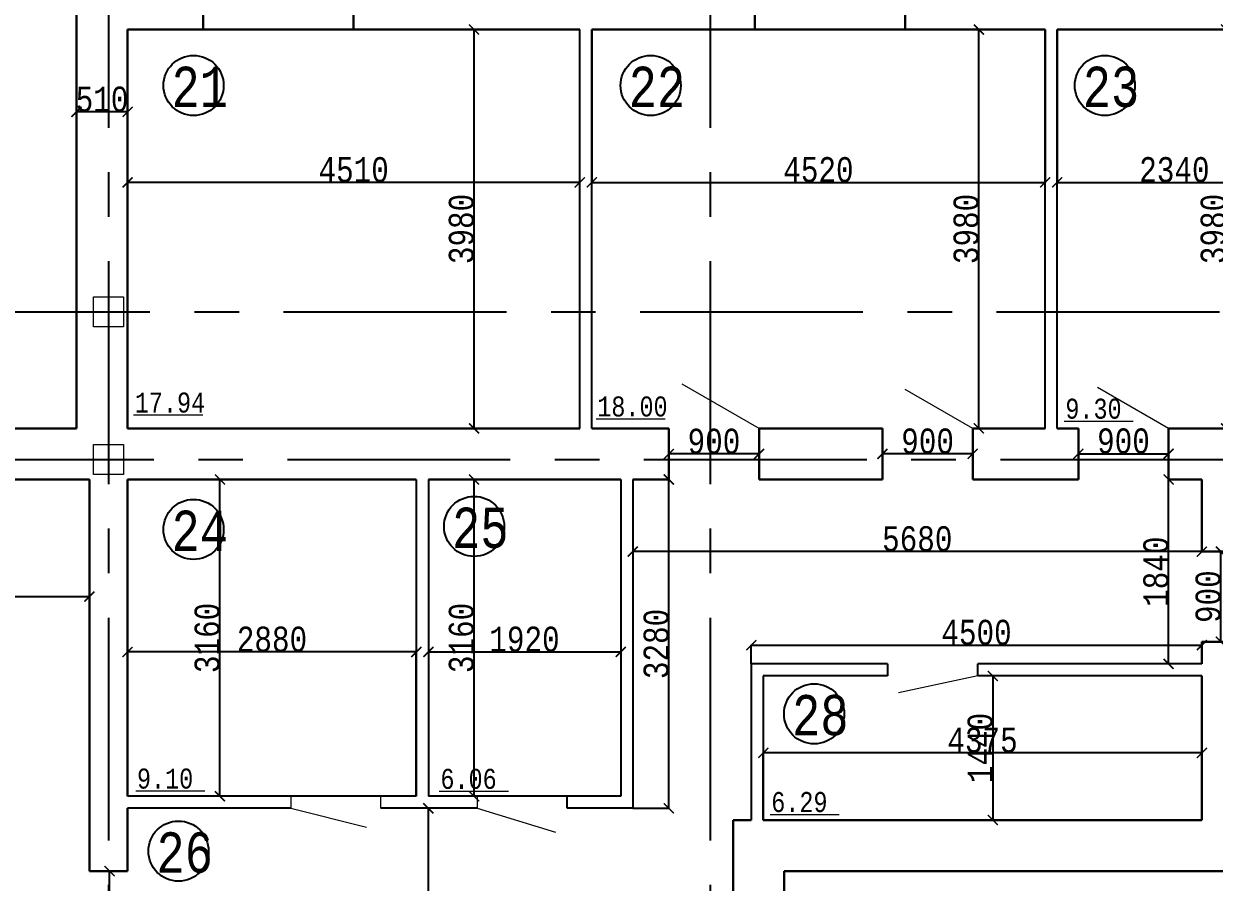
# Model space of a CAD drawing. Header units: millimetres. Extents: x -689206 to 4969298, y -1019800 to 703299.
# Drawn here: x 309527 to 321401, y -63820 to -55255 of the extents above; entities that cross this region are included whole.
import ezdxf

# ---------------------------------------------------------------- set-up
doc = ezdxf.new("R2010")
doc.units = ezdxf.units.MM
doc.linetypes.add('осеваяX2', pattern=[101.6, 63.5, -12.7, 12.7, -12.7])
for name, color, linetype, lineweight in [('несущие', 7, 'Continuous', 30), ('РАЗМЕРЫ', 7, 'Continuous', 9), ('стены', 7, 'Continuous', 20)]:
    doc.layers.add(name, color=color, linetype=linetype, lineweight=lineweight)
doc.layers.add('четотам', color=7, linetype='Continuous')
doc.styles.add('Аннотативный', font='isocteur.ttf', dxfattribs={"width": 0.7, "height": 250})
doc.dimstyles.new('Аннотативный', dxfattribs={"dimscale": 0, "dimtxt": 250, "dimasz": 100, "dimexe": 1.25, "dimexo": 0.625, "dimtad": 1, "dimdec": 0, "dimtxsty": 'Аннотативный', "dimblk": 'ARCHTICK', "dimcen": 2.5, "dimadec": 0, "dimazin": 0, "dimtfac": 1, "dimtdec": 0, "dimtmove": 0, "dimatfit": 3, "dimfxl": 1, "dimarcsym": 0})

# ---------------------------------------------------------------- blocks, each defined once
blk = doc.blocks.new('_ArchTick')
at = {"color": 0, "linetype": 'ByBlock', "const_width": 0.15}
blk.add_lwpolyline([(-0.5, -0.5), (0.5, 0.5)], dxfattribs=at)
blk = doc.blocks.new('*D911')
at = {"layer": 'Defpoints', "color": 0, "lineweight": 30, "transparency": 16777216}
for p in [(321278, -61455), (316783, -61642), (321278, -61642)]:
    blk.add_point(p, dxfattribs=at)
at = {"layer": 'стены', "color": 0, "lineweight": -2, "transparency": 16777216}
for p, q in [((316783, -61641), (316783, -61453)), ((316783, -61455), (321278, -61455)), ((321278, -61641), (321278, -61453))]:
    blk.add_line(p, q, dxfattribs=at)
at = {"layer": 'стены', "color": 0, "lineweight": -2, "transparency": 16777216, "xscale": 100, "yscale": 100, "zscale": 100, "rotation": 180}
blk.add_blockref('_ArchTick', (316783, -61455), dxfattribs=at)
at = {"layer": 'стены', "color": 0, "lineweight": -2, "transparency": 16777216, "xscale": 100, "yscale": 100, "zscale": 100}
blk.add_blockref('_ArchTick', (321278, -61455), dxfattribs=at)
at = {"layer": 'стены', "color": 0, "lineweight": 25, "transparency": 16777216, "insert": (319030, -61329), "char_height": 250, "attachment_point": 5, "style": 'Аннотативный'}
blk.add_mtext('4500', dxfattribs=at)
blk = doc.blocks.new('*D912')
at = {"layer": 'Defpoints', "color": 0, "lineweight": 30, "transparency": 16777216}
for p in [(321468, -60521), (321468, -60521), (321468, -61421)]:
    blk.add_point(p, dxfattribs=at)
at = {"layer": 'стены', "color": 0, "lineweight": -2, "transparency": 16777216}
for p, q in [((321468, -60521), (321469, -60521)), ((321468, -61421), (321468, -60521)), ((321468, -61421), (321469, -61421))]:
    blk.add_line(p, q, dxfattribs=at)
at = {"layer": 'стены', "color": 0, "lineweight": -2, "transparency": 16777216, "xscale": 100, "yscale": 100, "zscale": 100}
for p, rotation in [((321468, -60521), 90), ((321468, -61421), 270)]:
    blk.add_blockref('_ArchTick', p, dxfattribs=dict(at, rotation=rotation))
at = {"layer": 'стены', "color": 0, "lineweight": 25, "transparency": 16777216, "insert": (321342, -60971), "char_height": 250, "attachment_point": 5, "rotation": 90, "style": 'Аннотативный'}
blk.add_mtext('900', dxfattribs=at)
blk = doc.blocks.new('*D913')
at = {"layer": 'Defpoints', "color": 0, "lineweight": 30, "transparency": 16777216}
for p in [(310562, -61523), (310562, -62963), (313442, -62963)]:
    blk.add_point(p, dxfattribs=at)
at = {"layer": 'стены', "color": 0, "lineweight": -2, "transparency": 16777216}
for p, q in [((310562, -62962), (310562, -61522)), ((313442, -61523), (310562, -61523)), ((313442, -62962), (313442, -61522))]:
    blk.add_line(p, q, dxfattribs=at)
at = {"layer": 'стены', "color": 0, "lineweight": -2, "transparency": 16777216, "xscale": 100, "yscale": 100, "zscale": 100, "rotation": 180}
blk.add_blockref('_ArchTick', (310562, -61523), dxfattribs=at)
at = {"layer": 'стены', "color": 0, "lineweight": -2, "transparency": 16777216, "xscale": 100, "yscale": 100, "zscale": 100}
blk.add_blockref('_ArchTick', (313442, -61523), dxfattribs=at)
at = {"layer": 'стены', "color": 0, "lineweight": 13, "transparency": 16777216, "insert": (312002, -61397), "char_height": 250, "attachment_point": 5, "style": 'Аннотативный'}
blk.add_mtext('2880', dxfattribs=at)
blk = doc.blocks.new('*D914')
at = {"layer": 'Defpoints', "color": 0, "lineweight": 30, "transparency": 16777216}
for p in [(321278, -61762), (319193, -63200), (321278, -63200)]:
    blk.add_point(p, dxfattribs=at)
at = {"layer": 'стены', "color": 0, "lineweight": -2, "transparency": 16777216}
for p, q in [((321277, -61762), (319192, -61762)), ((319193, -61762), (319193, -63200)), ((321277, -63200), (319192, -63200))]:
    blk.add_line(p, q, dxfattribs=at)
at = {"layer": 'стены', "color": 0, "lineweight": -2, "transparency": 16777216, "xscale": 100, "yscale": 100, "zscale": 100}
for p, rotation in [((319193, -61762), 90), ((319193, -63200), 270)]:
    blk.add_blockref('_ArchTick', p, dxfattribs=dict(at, rotation=rotation))
at = {"layer": 'стены', "color": 0, "lineweight": 25, "transparency": 16777216, "insert": (319068, -62481), "char_height": 250, "attachment_point": 5, "rotation": 90, "style": 'Аннотативный'}
blk.add_mtext('1440', dxfattribs=at)
blk = doc.blocks.new('*D915')
at = {"layer": 'Defpoints', "color": 0, "lineweight": 30, "transparency": 16777216}
for p in [(316903, -62530), (316903, -63200), (321278, -63200)]:
    blk.add_point(p, dxfattribs=at)
at = {"layer": 'стены', "color": 0, "lineweight": -2, "transparency": 16777216}
for p, q in [((316903, -63200), (316903, -62529)), ((321278, -62530), (316903, -62530)), ((321278, -63200), (321278, -62529))]:
    blk.add_line(p, q, dxfattribs=at)
at = {"layer": 'стены', "color": 0, "lineweight": -2, "transparency": 16777216, "xscale": 100, "yscale": 100, "zscale": 100, "rotation": 180}
blk.add_blockref('_ArchTick', (316903, -62530), dxfattribs=at)
at = {"layer": 'стены', "color": 0, "lineweight": -2, "transparency": 16777216, "xscale": 100, "yscale": 100, "zscale": 100}
blk.add_blockref('_ArchTick', (321278, -62530), dxfattribs=at)
at = {"layer": 'стены', "color": 0, "lineweight": 25, "transparency": 16777216, "insert": (319090, -62404), "char_height": 250, "attachment_point": 5, "style": 'Аннотативный'}
blk.add_mtext('4375', dxfattribs=at)
blk = doc.blocks.new('*D945')
at = {"layer": 'Defpoints', "color": 0, "lineweight": 30, "transparency": 16777216}
for p in [(313562, -63083), (313562, -63083), (313579, -67810)]:
    blk.add_point(p, dxfattribs=at)
at = {"layer": 'стены', "color": 0, "lineweight": -2, "transparency": 16777216}
for p, q in [((313562, -67810), (313562, -63083)), ((313563, -63083), (313563, -63083)), ((313578, -67810), (313561, -67810))]:
    blk.add_line(p, q, dxfattribs=at)
at = {"layer": 'стены', "color": 0, "lineweight": -2, "transparency": 16777216, "xscale": 100, "yscale": 100, "zscale": 100}
for p, rotation in [((313562, -63083), 90), ((313562, -67810), 270)]:
    blk.add_blockref('_ArchTick', p, dxfattribs=dict(at, rotation=rotation))
at = {"layer": 'стены', "color": 0, "lineweight": 13, "transparency": 16777216, "insert": (313436, -65447), "char_height": 250, "attachment_point": 5, "rotation": 90, "style": 'Аннотативный'}
blk.add_mtext('4730', dxfattribs=at)
blk = doc.blocks.new('*D947')
at = {"layer": 'Defpoints', "color": 0, "lineweight": 30, "transparency": 16777216}
for p in [(310372, -63710), (310382, -63710), (310372, -64610)]:
    blk.add_point(p, dxfattribs=at)
at = {"layer": 'стены', "color": 0, "lineweight": -2, "transparency": 16777216}
for p, q in [((310373, -63710), (310383, -63710)), ((310382, -64610), (310382, -63710)), ((310373, -64610), (310383, -64610))]:
    blk.add_line(p, q, dxfattribs=at)
at = {"layer": 'стены', "color": 0, "lineweight": -2, "transparency": 16777216, "xscale": 100, "yscale": 100, "zscale": 100}
for p, rotation in [((310382, -63710), 90), ((310382, -64610), 270)]:
    blk.add_blockref('_ArchTick', p, dxfattribs=dict(at, rotation=rotation))
at = {"layer": 'стены', "color": 0, "lineweight": 13, "transparency": 16777216, "insert": (310256, -64160), "char_height": 250, "attachment_point": 5, "rotation": 90, "style": 'Аннотативный'}
blk.add_mtext('900', dxfattribs=at)
blk = doc.blocks.new('*D948')
at = {"layer": 'Defpoints', "color": 0, "lineweight": 30, "transparency": 16777216}
for p in [(310052, -56133), (310052, -56133), (310562, -56133)]:
    blk.add_point(p, dxfattribs=at)
at = {"layer": 'стены', "color": 0, "lineweight": -2, "transparency": 16777216}
for p, q in [((310052, -56133), (310052, -56132)), ((310562, -56133), (310052, -56133)), ((310562, -56133), (310562, -56132))]:
    blk.add_line(p, q, dxfattribs=at)
at = {"layer": 'стены', "color": 0, "lineweight": -2, "transparency": 16777216, "xscale": 100, "yscale": 100, "zscale": 100, "rotation": 180}
blk.add_blockref('_ArchTick', (310052, -56133), dxfattribs=at)
at = {"layer": 'стены', "color": 0, "lineweight": -2, "transparency": 16777216, "xscale": 100, "yscale": 100, "zscale": 100}
blk.add_blockref('_ArchTick', (310562, -56133), dxfattribs=at)
at = {"layer": 'стены', "color": 0, "lineweight": 25, "transparency": 16777216, "insert": (310307, -56008), "char_height": 250, "attachment_point": 5, "style": 'Аннотативный'}
blk.add_mtext('510', dxfattribs=at)
blk = doc.blocks.new('*D1070')
at = {"layer": 'Defpoints', "color": 0, "linetype": 'ByBlock', "lineweight": 20, "transparency": 16777216}
for p in [(314018, -55312), (315072, -55312), (315072, -59292)]:
    blk.add_point(p, dxfattribs=at)
at = {"layer": 'РАЗМЕРЫ', "color": 0, "linetype": 'ByBlock', "lineweight": -2, "transparency": 16777216}
for p, q in [((315071, -55312), (314017, -55312)), ((314018, -59292), (314018, -55312)), ((315071, -59292), (314017, -59292))]:
    blk.add_line(p, q, dxfattribs=at)
at = {"layer": 'РАЗМЕРЫ', "color": 0, "linetype": 'ByBlock', "lineweight": -2, "transparency": 16777216, "xscale": 100, "yscale": 100, "zscale": 100}
for p, rotation in [((314018, -55312), 90), ((314018, -59292), 270)]:
    blk.add_blockref('_ArchTick', p, dxfattribs=dict(at, rotation=rotation))
at = {"layer": 'РАЗМЕРЫ', "color": 0, "linetype": 'ByBlock', "lineweight": 20, "transparency": 16777216, "insert": (313893, -57302), "char_height": 250, "attachment_point": 5, "rotation": 90, "style": 'Аннотативный'}
blk.add_mtext('3980', dxfattribs=at)
blk = doc.blocks.new('*D1071')
at = {"layer": 'Defpoints', "color": 0, "linetype": 'ByBlock', "lineweight": 20, "transparency": 16777216}
for p in [(310562, -56837), (310562, -59292), (315072, -59292)]:
    blk.add_point(p, dxfattribs=at)
at = {"layer": 'РАЗМЕРЫ', "color": 0, "linetype": 'ByBlock', "lineweight": -2, "transparency": 16777216}
for p, q in [((310562, -59292), (310562, -56836)), ((315072, -56837), (310562, -56837)), ((315072, -59292), (315072, -56836))]:
    blk.add_line(p, q, dxfattribs=at)
at = {"layer": 'РАЗМЕРЫ', "color": 0, "linetype": 'ByBlock', "lineweight": -2, "transparency": 16777216, "xscale": 100, "yscale": 100, "zscale": 100, "rotation": 180}
blk.add_blockref('_ArchTick', (310562, -56837), dxfattribs=at)
at = {"layer": 'РАЗМЕРЫ', "color": 0, "linetype": 'ByBlock', "lineweight": -2, "transparency": 16777216, "xscale": 100, "yscale": 100, "zscale": 100}
blk.add_blockref('_ArchTick', (315072, -56837), dxfattribs=at)
at = {"layer": 'РАЗМЕРЫ', "color": 0, "linetype": 'ByBlock', "lineweight": 20, "transparency": 16777216, "insert": (312817, -56712), "char_height": 250, "attachment_point": 5, "style": 'Аннотативный'}
blk.add_mtext('4510', dxfattribs=at)
blk = doc.blocks.new('*D1072')
at = {"layer": 'Defpoints', "color": 0, "linetype": 'ByBlock', "lineweight": 20, "transparency": 16777216}
for p in [(315192, -55312), (319715, -55312), (319715, -56837)]:
    blk.add_point(p, dxfattribs=at)
at = {"layer": 'РАЗМЕРЫ', "color": 0, "linetype": 'ByBlock', "lineweight": -2, "transparency": 16777216}
for p, q in [((315192, -55313), (315192, -56839)), ((319715, -55313), (319715, -56839)), ((315192, -56837), (319715, -56837))]:
    blk.add_line(p, q, dxfattribs=at)
at = {"layer": 'РАЗМЕРЫ', "color": 0, "linetype": 'ByBlock', "lineweight": -2, "transparency": 16777216, "xscale": 100, "yscale": 100, "zscale": 100, "rotation": 180}
blk.add_blockref('_ArchTick', (315192, -56837), dxfattribs=at)
at = {"layer": 'РАЗМЕРЫ', "color": 0, "linetype": 'ByBlock', "lineweight": -2, "transparency": 16777216, "xscale": 100, "yscale": 100, "zscale": 100}
blk.add_blockref('_ArchTick', (319715, -56837), dxfattribs=at)
at = {"layer": 'РАЗМЕРЫ', "color": 0, "linetype": 'ByBlock', "lineweight": 20, "transparency": 16777216, "insert": (317453, -56712), "char_height": 250, "attachment_point": 5, "style": 'Аннотативный'}
blk.add_mtext('4520', dxfattribs=at)
blk = doc.blocks.new('*D1073')
at = {"layer": 'Defpoints', "color": 0, "linetype": 'ByBlock', "lineweight": 20, "transparency": 16777216}
for p in [(319054, -55312), (319715, -55312), (319715, -59292)]:
    blk.add_point(p, dxfattribs=at)
at = {"layer": 'РАЗМЕРЫ', "color": 0, "linetype": 'ByBlock', "lineweight": -2, "transparency": 16777216}
for p, q in [((319714, -55312), (319052, -55312)), ((319054, -59292), (319054, -55312)), ((319714, -59292), (319052, -59292))]:
    blk.add_line(p, q, dxfattribs=at)
at = {"layer": 'РАЗМЕРЫ', "color": 0, "linetype": 'ByBlock', "lineweight": -2, "transparency": 16777216, "xscale": 100, "yscale": 100, "zscale": 100}
for p, rotation in [((319054, -55312), 90), ((319054, -59292), 270)]:
    blk.add_blockref('_ArchTick', p, dxfattribs=dict(at, rotation=rotation))
at = {"layer": 'РАЗМЕРЫ', "color": 0, "linetype": 'ByBlock', "lineweight": 20, "transparency": 16777216, "insert": (318928, -57302), "char_height": 250, "attachment_point": 5, "rotation": 90, "style": 'Аннотативный'}
blk.add_mtext('3980', dxfattribs=at)
blk = doc.blocks.new('*D1074')
at = {"layer": 'Defpoints', "color": 0, "linetype": 'ByBlock', "lineweight": 20, "transparency": 16777216}
for p in [(321519, -55312), (322173, -55312), (322173, -59292)]:
    blk.add_point(p, dxfattribs=at)
at = {"layer": 'РАЗМЕРЫ', "color": 0, "linetype": 'ByBlock', "lineweight": -2, "transparency": 16777216}
for p, q in [((322172, -55312), (321518, -55312)), ((321519, -59292), (321519, -55312)), ((322172, -59292), (321518, -59292))]:
    blk.add_line(p, q, dxfattribs=at)
at = {"layer": 'РАЗМЕРЫ', "color": 0, "linetype": 'ByBlock', "lineweight": -2, "transparency": 16777216, "xscale": 100, "yscale": 100, "zscale": 100}
for p, rotation in [((321519, -55312), 90), ((321519, -59292), 270)]:
    blk.add_blockref('_ArchTick', p, dxfattribs=dict(at, rotation=rotation))
at = {"layer": 'РАЗМЕРЫ', "color": 0, "linetype": 'ByBlock', "lineweight": 20, "transparency": 16777216, "insert": (321393, -57302), "char_height": 250, "attachment_point": 5, "rotation": 90, "style": 'Аннотативный'}
blk.add_mtext('3980', dxfattribs=at)
blk = doc.blocks.new('*D1075')
at = {"layer": 'Defpoints', "color": 0, "linetype": 'ByBlock', "lineweight": 20, "transparency": 16777216}
for p in [(319835, -55312), (322173, -55312), (322173, -56837)]:
    blk.add_point(p, dxfattribs=at)
at = {"layer": 'РАЗМЕРЫ', "color": 0, "linetype": 'ByBlock', "lineweight": -2, "transparency": 16777216}
for p, q in [((319835, -55313), (319835, -56839)), ((322173, -55313), (322173, -56839)), ((319835, -56837), (322173, -56837))]:
    blk.add_line(p, q, dxfattribs=at)
at = {"layer": 'РАЗМЕРЫ', "color": 0, "linetype": 'ByBlock', "lineweight": -2, "transparency": 16777216, "xscale": 100, "yscale": 100, "zscale": 100, "rotation": 180}
blk.add_blockref('_ArchTick', (319835, -56837), dxfattribs=at)
at = {"layer": 'РАЗМЕРЫ', "color": 0, "linetype": 'ByBlock', "lineweight": -2, "transparency": 16777216, "xscale": 100, "yscale": 100, "zscale": 100}
blk.add_blockref('_ArchTick', (322173, -56837), dxfattribs=at)
at = {"layer": 'РАЗМЕРЫ', "color": 0, "linetype": 'ByBlock', "lineweight": 20, "transparency": 16777216, "insert": (321004, -56712), "char_height": 250, "attachment_point": 5, "style": 'Аннотативный'}
blk.add_mtext('2340', dxfattribs=at)
blk = doc.blocks.new('*D1076')
at = {"layer": 'Defpoints', "color": 0, "linetype": 'ByBlock', "lineweight": 20, "transparency": 16777216}
for p in [(315961, -59547), (315961, -59602), (316861, -59602)]:
    blk.add_point(p, dxfattribs=at)
at = {"layer": 'РАЗМЕРЫ', "color": 0, "linetype": 'ByBlock', "lineweight": -2, "transparency": 16777216}
for p, q in [((315961, -59602), (315961, -59546)), ((316861, -59547), (315961, -59547)), ((316861, -59602), (316861, -59546))]:
    blk.add_line(p, q, dxfattribs=at)
at = {"layer": 'РАЗМЕРЫ', "color": 0, "linetype": 'ByBlock', "lineweight": -2, "transparency": 16777216, "xscale": 100, "yscale": 100, "zscale": 100, "rotation": 180}
blk.add_blockref('_ArchTick', (315961, -59547), dxfattribs=at)
at = {"layer": 'РАЗМЕРЫ', "color": 0, "linetype": 'ByBlock', "lineweight": -2, "transparency": 16777216, "xscale": 100, "yscale": 100, "zscale": 100}
blk.add_blockref('_ArchTick', (316861, -59547), dxfattribs=at)
at = {"layer": 'РАЗМЕРЫ', "color": 0, "linetype": 'ByBlock', "lineweight": 20, "transparency": 16777216, "insert": (316411, -59422), "char_height": 250, "attachment_point": 5, "style": 'Аннотативный'}
blk.add_mtext('900', dxfattribs=at)
blk = doc.blocks.new('*D1077')
at = {"layer": 'Defpoints', "color": 0, "linetype": 'ByBlock', "lineweight": 20, "transparency": 16777216}
for p in [(318092, -59546), (318092, -59802), (318992, -59802)]:
    blk.add_point(p, dxfattribs=at)
at = {"layer": 'РАЗМЕРЫ', "color": 0, "linetype": 'ByBlock', "lineweight": -2, "transparency": 16777216}
for p, q in [((318092, -59802), (318092, -59545)), ((318992, -59546), (318092, -59546)), ((318992, -59802), (318992, -59545))]:
    blk.add_line(p, q, dxfattribs=at)
at = {"layer": 'РАЗМЕРЫ', "color": 0, "linetype": 'ByBlock', "lineweight": -2, "transparency": 16777216, "xscale": 100, "yscale": 100, "zscale": 100, "rotation": 180}
blk.add_blockref('_ArchTick', (318092, -59546), dxfattribs=at)
at = {"layer": 'РАЗМЕРЫ', "color": 0, "linetype": 'ByBlock', "lineweight": -2, "transparency": 16777216, "xscale": 100, "yscale": 100, "zscale": 100}
blk.add_blockref('_ArchTick', (318992, -59546), dxfattribs=at)
at = {"layer": 'РАЗМЕРЫ', "color": 0, "linetype": 'ByBlock', "lineweight": 20, "transparency": 16777216, "insert": (318542, -59420), "char_height": 250, "attachment_point": 5, "style": 'Аннотативный'}
blk.add_mtext('900', dxfattribs=at)
blk = doc.blocks.new('*D1078')
at = {"layer": 'Defpoints', "color": 0, "linetype": 'ByBlock', "lineweight": 20, "transparency": 16777216}
for p in [(320946, -59545), (320046, -59802), (320946, -59802)]:
    blk.add_point(p, dxfattribs=at)
at = {"layer": 'РАЗМЕРЫ', "color": 0, "linetype": 'ByBlock', "lineweight": -2, "transparency": 16777216}
for p, q in [((320046, -59802), (320046, -59544)), ((320046, -59545), (320946, -59545)), ((320946, -59802), (320946, -59544))]:
    blk.add_line(p, q, dxfattribs=at)
at = {"layer": 'РАЗМЕРЫ', "color": 0, "linetype": 'ByBlock', "lineweight": -2, "transparency": 16777216, "xscale": 100, "yscale": 100, "zscale": 100, "rotation": 180}
blk.add_blockref('_ArchTick', (320046, -59545), dxfattribs=at)
at = {"layer": 'РАЗМЕРЫ', "color": 0, "linetype": 'ByBlock', "lineweight": -2, "transparency": 16777216, "xscale": 100, "yscale": 100, "zscale": 100}
blk.add_blockref('_ArchTick', (320946, -59545), dxfattribs=at)
at = {"layer": 'РАЗМЕРЫ', "color": 0, "linetype": 'ByBlock', "lineweight": 20, "transparency": 16777216, "insert": (320496, -59419), "char_height": 250, "attachment_point": 5, "style": 'Аннотативный'}
blk.add_mtext('900', dxfattribs=at)
blk = doc.blocks.new('*D1080')
at = {"layer": 'Defpoints', "color": 0, "linetype": 'ByBlock', "lineweight": 20, "transparency": 16777216}
for p in [(315601, -60521), (315601, -60521), (321278, -60521)]:
    blk.add_point(p, dxfattribs=at)
at = {"layer": 'РАЗМЕРЫ', "color": 0, "linetype": 'ByBlock', "lineweight": -2, "transparency": 16777216}
for p, q in [((315601, -60520), (315601, -60520)), ((321278, -60521), (315601, -60521)), ((321278, -60522), (321278, -60522))]:
    blk.add_line(p, q, dxfattribs=at)
at = {"layer": 'РАЗМЕРЫ', "color": 0, "linetype": 'ByBlock', "lineweight": -2, "transparency": 16777216, "xscale": 100, "yscale": 100, "zscale": 100, "rotation": 180}
blk.add_blockref('_ArchTick', (315601, -60521), dxfattribs=at)
at = {"layer": 'РАЗМЕРЫ', "color": 0, "linetype": 'ByBlock', "lineweight": -2, "transparency": 16777216, "xscale": 100, "yscale": 100, "zscale": 100}
blk.add_blockref('_ArchTick', (321278, -60521), dxfattribs=at)
at = {"layer": 'РАЗМЕРЫ', "color": 0, "linetype": 'ByBlock', "lineweight": 20, "transparency": 16777216, "insert": (318439, -60395), "char_height": 250, "attachment_point": 5, "style": 'Аннотативный'}
blk.add_mtext('5680', dxfattribs=at)
blk = doc.blocks.new('*D1081')
at = {"layer": 'Defpoints', "color": 0, "linetype": 'ByBlock', "lineweight": 20, "transparency": 16777216}
for p in [(320946, -59802), (321278, -59802), (321278, -61642)]:
    blk.add_point(p, dxfattribs=at)
at = {"layer": 'РАЗМЕРЫ', "color": 0, "linetype": 'ByBlock', "lineweight": -2, "transparency": 16777216}
for p, q in [((321277, -59802), (320945, -59802)), ((320946, -61642), (320946, -59802)), ((321277, -61642), (320945, -61642))]:
    blk.add_line(p, q, dxfattribs=at)
at = {"layer": 'РАЗМЕРЫ', "color": 0, "linetype": 'ByBlock', "lineweight": -2, "transparency": 16777216, "xscale": 100, "yscale": 100, "zscale": 100}
for p, rotation in [((320946, -59802), 90), ((320946, -61642), 270)]:
    blk.add_blockref('_ArchTick', p, dxfattribs=dict(at, rotation=rotation))
at = {"layer": 'РАЗМЕРЫ', "color": 0, "linetype": 'ByBlock', "lineweight": 20, "transparency": 16777216, "insert": (320821, -60722), "char_height": 250, "attachment_point": 5, "rotation": 90, "style": 'Аннотативный'}
blk.add_mtext('1840', dxfattribs=at)
blk = doc.blocks.new('*D1082')
at = {"layer": 'Defpoints', "color": 0, "linetype": 'ByBlock', "lineweight": 20, "transparency": 16777216}
for p in [(315601, -59802), (315961, -59802), (315601, -63083)]:
    blk.add_point(p, dxfattribs=at)
at = {"layer": 'РАЗМЕРЫ', "color": 0, "linetype": 'ByBlock', "lineweight": -2, "transparency": 16777216}
for p, q in [((315601, -59802), (315963, -59802)), ((315961, -63083), (315961, -59802)), ((315601, -63083), (315963, -63083))]:
    blk.add_line(p, q, dxfattribs=at)
at = {"layer": 'РАЗМЕРЫ', "color": 0, "linetype": 'ByBlock', "lineweight": -2, "transparency": 16777216, "xscale": 100, "yscale": 100, "zscale": 100}
for p, rotation in [((315961, -59802), 90), ((315961, -63083), 270)]:
    blk.add_blockref('_ArchTick', p, dxfattribs=dict(at, rotation=rotation))
at = {"layer": 'РАЗМЕРЫ', "color": 0, "linetype": 'ByBlock', "lineweight": 20, "transparency": 16777216, "insert": (315836, -61443), "char_height": 250, "attachment_point": 5, "rotation": 90, "style": 'Аннотативный'}
blk.add_mtext('3280', dxfattribs=at)
blk = doc.blocks.new('*D1083')
at = {"layer": 'Defpoints', "color": 0, "linetype": 'ByBlock', "lineweight": 20, "transparency": 16777216}
for p in [(313562, -59802), (315481, -59802), (315481, -61523)]:
    blk.add_point(p, dxfattribs=at)
at = {"layer": 'РАЗМЕРЫ', "color": 0, "linetype": 'ByBlock', "lineweight": -2, "transparency": 16777216}
for p, q in [((313562, -59803), (313562, -61524)), ((315481, -59803), (315481, -61524)), ((313562, -61523), (315481, -61523))]:
    blk.add_line(p, q, dxfattribs=at)
at = {"layer": 'РАЗМЕРЫ', "color": 0, "linetype": 'ByBlock', "lineweight": -2, "transparency": 16777216, "xscale": 100, "yscale": 100, "zscale": 100, "rotation": 180}
blk.add_blockref('_ArchTick', (313562, -61523), dxfattribs=at)
at = {"layer": 'РАЗМЕРЫ', "color": 0, "linetype": 'ByBlock', "lineweight": -2, "transparency": 16777216, "xscale": 100, "yscale": 100, "zscale": 100}
blk.add_blockref('_ArchTick', (315481, -61523), dxfattribs=at)
at = {"layer": 'РАЗМЕРЫ', "color": 0, "linetype": 'ByBlock', "lineweight": 20, "transparency": 16777216, "insert": (314521, -61397), "char_height": 250, "attachment_point": 5, "style": 'Аннотативный'}
blk.add_mtext('1920', dxfattribs=at)
blk = doc.blocks.new('*D1084')
at = {"layer": 'Defpoints', "color": 0, "linetype": 'ByBlock', "lineweight": 20, "transparency": 16777216}
for p in [(314018, -59802), (315481, -59802), (315481, -62963)]:
    blk.add_point(p, dxfattribs=at)
at = {"layer": 'РАЗМЕРЫ', "color": 0, "linetype": 'ByBlock', "lineweight": -2, "transparency": 16777216}
for p, q in [((315480, -59802), (314017, -59802)), ((314018, -62963), (314018, -59802)), ((315480, -62963), (314017, -62963))]:
    blk.add_line(p, q, dxfattribs=at)
at = {"layer": 'РАЗМЕРЫ', "color": 0, "linetype": 'ByBlock', "lineweight": -2, "transparency": 16777216, "xscale": 100, "yscale": 100, "zscale": 100}
for p, rotation in [((314018, -59802), 90), ((314018, -62963), 270)]:
    blk.add_blockref('_ArchTick', p, dxfattribs=dict(at, rotation=rotation))
at = {"layer": 'РАЗМЕРЫ', "color": 0, "linetype": 'ByBlock', "lineweight": 20, "transparency": 16777216, "insert": (313893, -61383), "char_height": 250, "attachment_point": 5, "rotation": 90, "style": 'Аннотативный'}
blk.add_mtext('3160', dxfattribs=at)
blk = doc.blocks.new('*D1085')
at = {"layer": 'Defpoints', "color": 0, "linetype": 'ByBlock', "lineweight": 20, "transparency": 16777216}
for p in [(311483, -59802), (313442, -59802), (313442, -62963)]:
    blk.add_point(p, dxfattribs=at)
at = {"layer": 'РАЗМЕРЫ', "color": 0, "linetype": 'ByBlock', "lineweight": -2, "transparency": 16777216}
for p, q in [((313441, -59802), (311482, -59802)), ((311483, -62963), (311483, -59802)), ((313441, -62963), (311482, -62963))]:
    blk.add_line(p, q, dxfattribs=at)
at = {"layer": 'РАЗМЕРЫ', "color": 0, "linetype": 'ByBlock', "lineweight": -2, "transparency": 16777216, "xscale": 100, "yscale": 100, "zscale": 100}
for p, rotation in [((311483, -59802), 90), ((311483, -62963), 270)]:
    blk.add_blockref('_ArchTick', p, dxfattribs=dict(at, rotation=rotation))
at = {"layer": 'РАЗМЕРЫ', "color": 0, "linetype": 'ByBlock', "lineweight": 20, "transparency": 16777216, "insert": (311357, -61383), "char_height": 250, "attachment_point": 5, "rotation": 90, "style": 'Аннотативный'}
blk.add_mtext('3160', dxfattribs=at)
blk = doc.blocks.new('*D1393')
at = {"layer": 'Defpoints', "color": 0, "lineweight": 20, "ltscale": 150, "transparency": 16777216}
for p in [(306582, -59802), (310182, -59802), (310182, -60970)]:
    blk.add_point(p, dxfattribs=at)
at = {"layer": 'РАЗМЕРЫ', "color": 0, "lineweight": -2, "ltscale": 150, "transparency": 16777216}
for p, q in [((306582, -59803), (306582, -60971)), ((310182, -59803), (310182, -60971)), ((306582, -60970), (310182, -60970))]:
    blk.add_line(p, q, dxfattribs=at)
at = {"layer": 'РАЗМЕРЫ', "color": 0, "lineweight": -2, "ltscale": 150, "transparency": 16777216, "xscale": 100, "yscale": 100, "zscale": 100, "rotation": 180}
blk.add_blockref('_ArchTick', (306582, -60970), dxfattribs=at)
at = {"layer": 'РАЗМЕРЫ', "color": 0, "lineweight": -2, "ltscale": 150, "transparency": 16777216, "xscale": 100, "yscale": 100, "zscale": 100}
blk.add_blockref('_ArchTick', (310182, -60970), dxfattribs=at)
at = {"layer": 'РАЗМЕРЫ', "color": 0, "lineweight": 20, "ltscale": 150, "transparency": 16777216, "insert": (308382, -60844), "char_height": 250, "attachment_point": 5, "style": 'Аннотативный'}
blk.add_mtext('3600', dxfattribs=at)

msp = doc.modelspace()

# ---------------------------------------------------------------- linework, layer by layer
at = {"layer": 'несущие', "color": 0}
for p, q in [((310052, -54802.3), (310052, -55312.3)), ((310052, -55623.3), (310052, -55102.3)), ((310562, -55312.3), (315071.9, -55312.3)), ((315191.9, -55312.3), (319714.9, -55312.3)), ((319834.9, -55312.3), (322172.7, -55312.3)), ((310052.1, -59292.3), (309206.1, -59292.3)), ((310052.1, -59292.3), (309206.1, -59292.3)), ((315071.9, -59292.3), (310562, -59292.3)), ((315961.4, -59292.3), (315191.9, -59292.3)), ((315961.4, -59802.3), (315961.4, -59292.3)), ((318092.3, -59292.3), (316861.4, -59292.3)), ((316861.4, -59802.3), (316861.4, -59292.3)), ((318092.3, -59802.3), (318092.3, -59292.3)), ((319714.9, -59292.3), (318992.2, -59292.3)), ((318992.2, -59802.3), (318992.2, -59292.3)), ((320046.4, -59292.3), (319834.9, -59292.3)), ((320046.4, -59802.3), (320046.4, -59292.3)), ((322172.7, -59292.3), (320946.4, -59292.3)), ((320946.4, -59802.3), (320946.4, -59292.3)), ((310052.1, -59802.3), (309266.1, -59802.3)), ((310182, -59802.3), (309266.1, -59802.3)), ((310182, -60083.1), (310182, -59802.3)), ((313442, -59802.3), (310562, -59802.3)), ((315480.7, -59802.3), (313562, -59802.3)), ((315961.4, -59802.3), (315600.7, -59802.3)), ((318092.3, -59802.3), (316861.4, -59802.3)), ((320046.4, -59802.3), (318992.2, -59802.3)), ((321277.7, -59802.3), (320946.4, -59802.3)), ((321277.7, -60520.9), (321277.7, -59802.3)), ((321657.7, -60520.9), (321277.7, -60520.9))]:
    msp.add_line(p, q, dxfattribs=at)
at = {"layer": 'РАЗМЕРЫ'}
for p, q in [((310622.5, -59158.1), (311311.8, -59158.1)), ((315235.5, -59197.2), (315924.7, -59197.2)), ((319904.6, -59219.5), (320593.8, -59219.5)), ((310643.7, -62910.3), (311333, -62910.3)), ((313670.8, -62913), (314360.1, -62913)), ((316970.9, -63144.4), (317660.2, -63144.4))]:
    msp.add_line(p, q, dxfattribs=at)
at = {"layer": 'стены', "linetype": 'осеваяX2', "lineweight": 25, "ltscale": 35}
for p, q in [((310372.7, -46956.8), (310372.7, -92560)), ((316372.7, -46956.8), (316372.7, -91104.3)), ((262334.8, -58129.8), (328372.7, -58129.8)), ((262372.7, -59602.3), (328372.7, -59602.3))]:
    msp.add_line(p, q, dxfattribs=at)
at = {"layer": 'стены', "lineweight": 30}
for p, q in [((311317, -55312.3), (311317, -54924.3)), ((312817, -55312.3), (312817, -54924.3)), ((316820, -55312.3), (316820, -54924.3)), ((318320, -55312.3), (318320, -54924.3)), ((310562, -59292.3), (310562, -55312.3)), ((310052, -55623.3), (310052, -57820.3)), ((310562, -56133.3), (310562, -59292.3)), ((310052, -57820.3), (310052.1, -59292.3)), ((310562, -62963.1), (310562, -59802.3)), ((310182.1, -63710.4), (310182, -60083.1)), ((321277.7, -61594.2), (321277.7, -61420.9)), ((321277.7, -61420.9), (321277.7, -61641.7)), ((321277.7, -61420.9), (321657.7, -61420.9)), ((321277.7, -61761.7), (321277.7, -63200.3)), ((310562, -63083.1), (310562, -63710.3)), ((316602.9, -65220.5), (316602.9, -63200.3)), ((316602.9, -63200.3), (316782.9, -63200.3)), ((316782.9, -63200.3), (316602.9, -63200.3)), ((316902.9, -63200.3), (319325, -63200.3)), ((319325, -63200.3), (316902.9, -63200.3)), ((319325, -63200.3), (321277.7, -63200.3)), ((310562.1, -63710.3), (310182.1, -63710.4)), ((317112.9, -63710.3), (319835, -63710.3)), ((317112.9, -63710.3), (317112.9, -65220.5)), ((319835, -63710.3), (322554.2, -63710.3))]:
    msp.add_line(p, q, dxfattribs=at)
at = {"layer": 'стены', "color": 152, "lineweight": 25, "true_color": 0x2776bb}
for p, q in [((311317, -55312.3), (311317, -55057.3)), ((316820, -55312.3), (316820, -55057.3))]:
    msp.add_line(p, q, dxfattribs=at)
at = {"layer": 'стены', "lineweight": 25}
for p, q in [((315071.9, -59292.3), (315071.9, -55312.3)), ((315191.9, -59292.3), (315191.9, -55312.3)), ((319714.9, -59292.3), (319714.9, -55312.3)), ((319834.9, -59292.3), (319834.9, -55312.3)), ((313442, -59802.3), (313442, -62963.1)), ((313562, -59802.3), (313562, -62963.1)), ((315480.7, -59802.3), (315480.7, -62963.1)), ((315600.7, -59802.3), (315600.7, -63083.1)), ((318142.5, -61641.7), (316782.9, -61641.7)), ((316782.9, -61641.7), (316782.9, -63200.3)), ((318142.5, -61641.7), (318142.5, -61761.7)), ((321277.7, -61641.7), (319042.5, -61641.7)), ((319042.5, -61761.7), (319042.5, -61641.7)), ((316902.9, -61761.7), (316902.9, -63200.3)), ((318142.5, -61761.7), (316902.9, -61761.7)), ((321277.7, -61761.7), (319042.5, -61761.7)), ((312188.9, -62963.1), (310562, -62963.1)), ((313442, -62963.1), (313088.9, -62963.1)), ((314047.6, -62963.1), (313562, -62963.1)), ((315480.7, -62963.1), (314947.6, -62963.1)), ((314947.6, -63083.1), (314947.6, -62963.1)), ((312188.9, -63083.1), (310562, -63083.1)), ((313562, -63083.1), (313088.9, -63083.1)), ((314047.6, -63083.1), (313562, -63083.1)), ((315600.7, -63083.1), (314947.6, -63083.1))]:
    msp.add_line(p, q, dxfattribs=at)
at = {"layer": 'стены', "lineweight": 20}
for p, q in [((316861.4, -59292.3), (316094.5, -58849.6)), ((320946.4, -59292.3), (320238, -58883.3)), ((318992.2, -59292.3), (318319.8, -58904.1)), ((319042.5, -61761.7), (318253.1, -61932)), ((312188.9, -63083.1), (312945.4, -63270.2)), ((314047.6, -63083.1), (314830, -63322.7))]:
    msp.add_line(p, q, dxfattribs=at)
at = {"layer": 'стены', "lineweight": 13}
for p, q in [((312188.9, -62963.1), (312188.9, -63083.1)), ((313088.9, -63083.1), (313088.9, -62963.1)), ((314047.6, -62963.1), (314047.6, -63083.1))]:
    msp.add_line(p, q, dxfattribs=at)
at = {"layer": 'стены', "lineweight": 20}
for points in [[(310222.7, -57979.8), (310522.7, -57979.8), (310522.7, -58279.8), (310222.7, -58279.8)], [(310222.7, -59452.3), (310522.7, -59452.3), (310522.7, -59752.3), (310222.7, -59752.3)]]:
    msp.add_lwpolyline(points, close=True, dxfattribs=at)
at = {"layer": 'четотам'}
for centre in [(311220, -55870), (315780, -55870), (320310, -55870), (311220, -60300), (314018.4, -60270), (317410, -62140), (311070, -63510)]:
    msp.add_circle(centre, 300, dxfattribs=at)

# ---------------------------------------------------------------- texts
at = {"layer": 'РАЗМЕРЫ', "lineweight": 20, "ltscale": 150, "char_height": 401.1, "width": 1460, "attachment_point": 1, "style": 'Аннотативный'}
for s, insert in [('21', (311000.3, -55682.8)), ('22', (315560.3, -55682.8)), ('23', (320090.3, -55682.8)), ('25', (313798.7, -60082.8)), ('24', (311000.3, -60112.8)), ('28', (317190.3, -61952.8)), ('26', (310850.3, -63322.8))]:
    msp.add_mtext(s, dxfattribs=dict(at, insert=insert))
at = {"layer": 'РАЗМЕРЫ', "char_height": 200, "width": 656.117, "attachment_point": 1, "style": 'Аннотативный'}
for s, insert in [('17.94', (310634.2, -58934)), ('18.00', (315247.2, -58973.2)), ('9.30', (319916.3, -58995.4)), ('9.10', (310655.4, -62686.3)), ('6.06', (313682.5, -62689)), ('6.29', (316982.6, -62920.3))]:
    msp.add_mtext(s, dxfattribs=dict(at, insert=insert))

# ---------------------------------------------------------------- dimensions: what is measured, and where the dimension line sits
at = {"layer": 'РАЗМЕРЫ', "linetype": 'ByBlock', "lineweight": 20}
for base, p1, p2, picture, middle in [((314018.4, -55312.3), (315071.9, -59292.3), (315071.9, -55312.3), '*D1070', (313892.8, -57302.3)), ((319053.6, -55312.3), (319714.9, -59292.3), (319714.9, -55312.3), '*D1073', (318928, -57302.3)), ((321518.9, -55312.3), (322172.7, -59292.3), (322172.7, -55312.3), '*D1074', (321393.3, -57302.3))]:
    dim = msp.add_linear_dim(base=base, p1=p1, p2=p2, angle=90, dimstyle='Аннотативный', dxfattribs=at)
    dim.commit()
    dim.dimension.update_dxf_attribs({"geometry": picture, "text_midpoint": middle})
for base, p1, p2, text, picture, middle in [((319714.9, -56837.5), (315191.9, -55312.3), (319714.9, -55312.3), '4520', '*D1072', (317453.4, -56711.8)), ((322172.7, -56837.5), (319834.9, -55312.3), (322172.7, -55312.3), '2340', '*D1075', (321003.8, -56711.8)), ((315480.7, -61523.1), (313562, -59802.3), (315480.7, -59802.3), '1920', '*D1083', (314521.4, -61397.5)), ((315600.7, -60520.9), (321277.7, -60520.9), (315600.7, -60520.9), '5680', '*D1080', (318439.2, -60395.3))]:
    dim = msp.add_linear_dim(base=base, p1=p1, p2=p2, text=text, dimstyle='Аннотативный', dxfattribs=at)
    dim.commit()
    dim.dimension.update_dxf_attribs({"geometry": picture, "text_midpoint": middle})
for base, p1, p2, picture, middle in [((310562, -56837.5), (315071.9, -59292.3), (310562, -59292.3), '*D1071', (312817, -56711.8)), ((315961.4, -59547.3), (316861.4, -59602.3), (315961.4, -59602.3), '*D1076', (316411.4, -59421.7)), ((318092.3, -59546.1), (318992.2, -59802.3), (318092.3, -59802.3), '*D1077', (318542.2, -59420.4)), ((320946.4, -59544.8), (320046.4, -59802.3), (320946.4, -59802.3), '*D1078', (320496.4, -59419.2))]:
    dim = msp.add_linear_dim(base=base, p1=p1, p2=p2, dimstyle='Аннотативный', dxfattribs=at)
    dim.commit()
    dim.dimension.update_dxf_attribs({"geometry": picture, "text_midpoint": middle})
at = {"layer": 'РАЗМЕРЫ', "lineweight": 20, "ltscale": 150}
dim = msp.add_linear_dim(base=(310182, -60970), p1=(306581.6, -59802.3), p2=(310182, -59802.3), dimstyle='Аннотативный', dxfattribs=at)
dim.commit()
dim.dimension.update_dxf_attribs({"geometry": '*D1393', "text_midpoint": (308381.8, -60844.4)})
at = {"layer": 'РАЗМЕРЫ', "linetype": 'ByBlock', "lineweight": 20}
for base, p1, p2, text, picture, middle in [((311482.9, -59802.3), (313442, -62963.1), (313442, -59802.3), '3160', '*D1085', (311357.3, -61382.7)), ((314018.4, -59802.3), (315480.7, -62963.1), (315480.7, -59802.3), '3160', '*D1084', (313892.8, -61382.7)), ((315961.4, -59802.3), (315600.7, -63083.1), (315600.7, -59802.3), '3280', '*D1082', (315835.8, -61442.7)), ((320946.4, -59802.3), (321277.7, -61641.7), (321277.7, -59802.3), '1840', '*D1081', (320820.7, -60722))]:
    dim = msp.add_linear_dim(base=base, p1=p1, p2=p2, angle=90, text=text, dimstyle='Аннотативный', dxfattribs=at)
    dim.commit()
    dim.dimension.update_dxf_attribs({"geometry": picture, "text_midpoint": middle})
at = {"layer": 'стены', "lineweight": 25}
for base, p1, p2, picture, middle in [((310052, -56133.3), (310562, -56133.3), (310052, -56133.3), '*D948', (310307, -56007.7)), ((316902.9, -62530), (321277.7, -63200.3), (316902.9, -63200.3), '*D915', (319090.3, -62404.3))]:
    dim = msp.add_linear_dim(base=base, p1=p1, p2=p2, dimstyle='Аннотативный', dxfattribs=at)
    dim.commit()
    dim.dimension.update_dxf_attribs({"geometry": picture, "text_midpoint": middle})
dim = msp.add_linear_dim(base=(321467.7, -60520.9), p1=(321467.7, -61420.9), p2=(321467.7, -60520.9), angle=90, dimstyle='Аннотативный', dxfattribs=at)
dim.commit()
dim.dimension.update_dxf_attribs({"geometry": '*D912', "text_midpoint": (321342.1, -60970.9)})
at = {"layer": 'стены', "lineweight": 13}
dim = msp.add_linear_dim(base=(310562, -61523.1), p1=(313442, -62963.1), p2=(310562, -62963.1), dimstyle='Аннотативный', dxfattribs=at)
dim.commit()
dim.dimension.update_dxf_attribs({"geometry": '*D913', "text_midpoint": (312002, -61397.5)})
at = {"layer": 'стены', "lineweight": 25}
dim = msp.add_linear_dim(base=(321277.7, -61454.7), p1=(316782.9, -61641.7), p2=(321277.7, -61641.7), text='4500', dimstyle='Аннотативный', dxfattribs=at)
dim.commit()
dim.dimension.update_dxf_attribs({"geometry": '*D911', "text_midpoint": (319030.3, -61329)})
dim = msp.add_linear_dim(base=(319193.1, -63200.3), p1=(321277.7, -61761.7), p2=(321277.7, -63200.3), angle=90, text='1440', dimstyle='Аннотативный', dxfattribs=at)
dim.commit()
dim.dimension.update_dxf_attribs({"geometry": '*D914', "text_midpoint": (319067.5, -62481)})
at = {"layer": 'стены', "lineweight": 13}
dim = msp.add_linear_dim(base=(313562, -63083.1), p1=(313578.9, -67810.3), p2=(313562, -63083.1), angle=90, text='4730', dimstyle='Аннотативный', dxfattribs=at)
dim.commit()
dim.dimension.update_dxf_attribs({"geometry": '*D945', "text_midpoint": (313436.4, -65446.7)})
dim = msp.add_linear_dim(base=(310381.9, -63710.4), p1=(310372.1, -64610.4), p2=(310372.1, -63710.4), angle=90, dimstyle='Аннотативный', dxfattribs=at)
dim.commit()
dim.dimension.update_dxf_attribs({"geometry": '*D947', "text_midpoint": (310256.3, -64160.4)})

doc.saveas('drawing.dxf')
